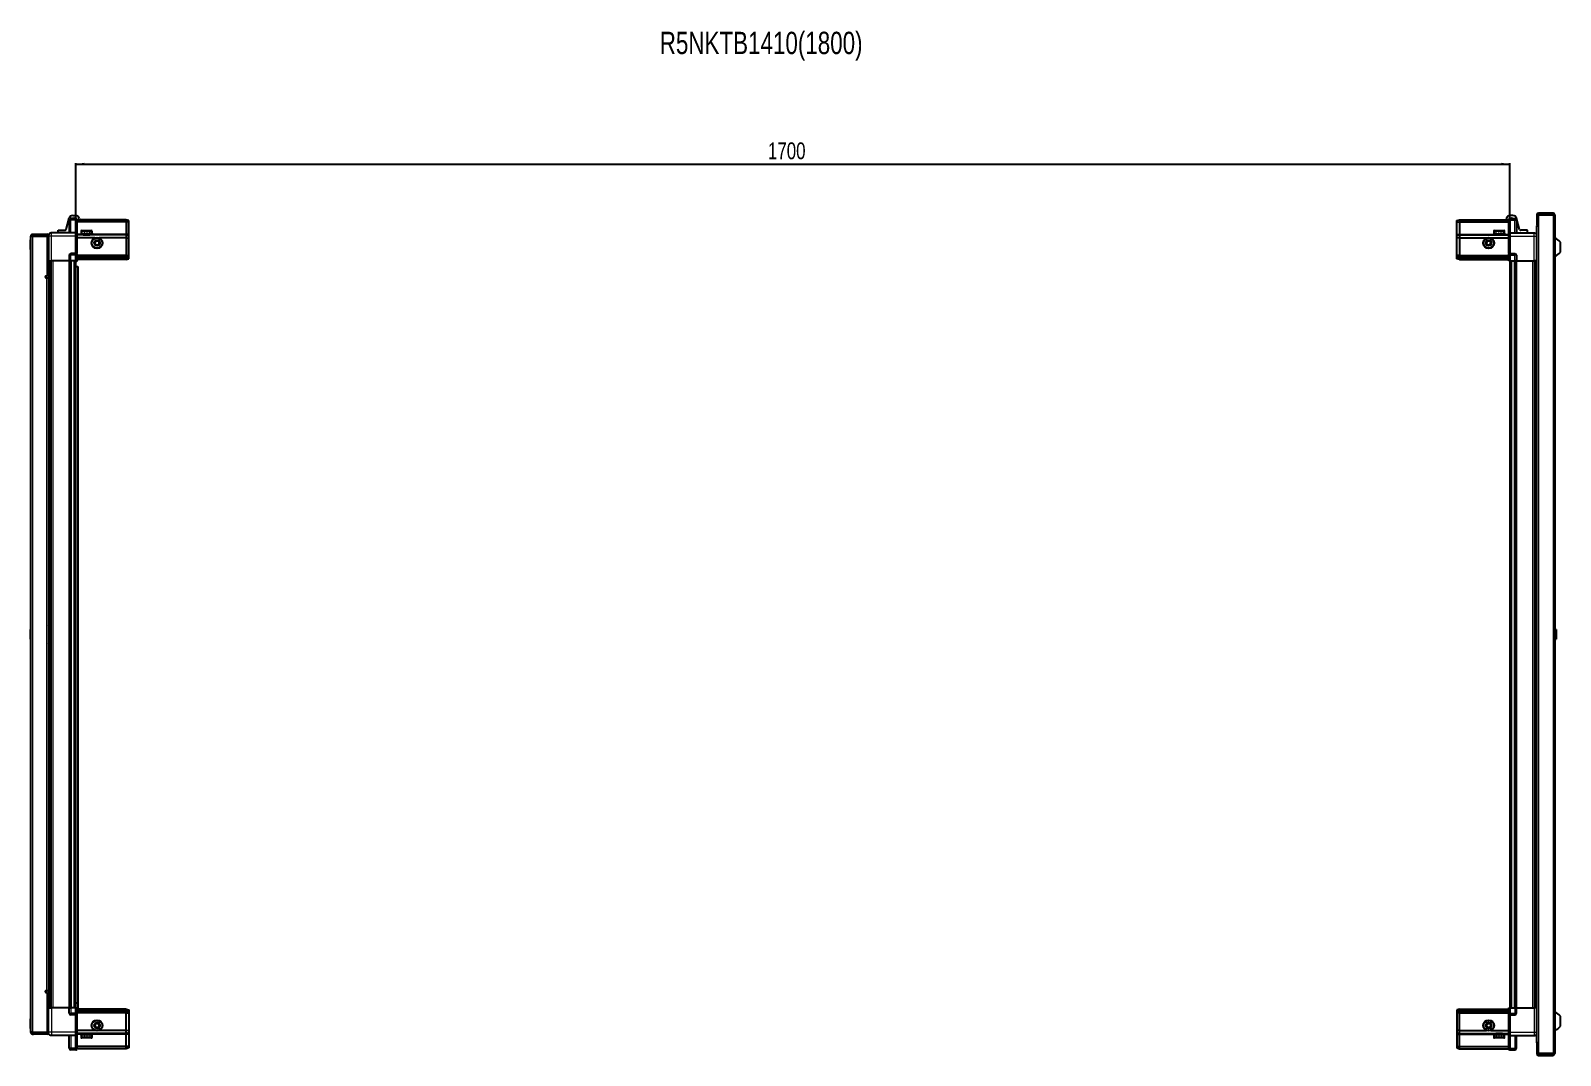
# Model space of a CAD drawing. Header units: millimetres. Extents: x 1219 to 6432, y -1444 to 1892.
# Drawn here: x 3003 to 4816, y 677 to 1892 of the extents above; entities that cross this region are included whole.
import ezdxf

# ---------------------------------------------------------------- set-up
doc = ezdxf.new("R2010")
doc.units = ezdxf.units.MM
doc.layers.add('FORMAT', color=7, linetype='Continuous')
doc.styles.add('SLDTEXTSTYLE0', font='TXT', dxfattribs={"width": 0.75})
doc.dimstyles.new('SLDDIMSTYLE0', dxfattribs={"dimtxt": 20, "dimasz": 10, "dimexe": 0, "dimexo": 0.0625, "dimgap": 5, "dimtad": 2, "dimdec": 1, "dimrnd": 1e-09, "dimzin": 12, "dimdsep": 46, "dimtxsty": 'SLDTEXTSTYLE0', "dimsah": 1, "dimcen": 0.09, "dimadec": 0, "dimazin": 3, "dimtfac": 1, "dimtofl": 0, "dimtmove": 0, "dimatfit": 3, "dimfxl": 0, "dimfrac": 2, "dimtolj": 1, "dimtzin": 12, "dimarcsym": 0})

# ---------------------------------------------------------------- blocks, each defined once
blk = doc.blocks.new('_D_6')
at = {"layer": 'FORMAT'}
for p, q in [((3056.5, 1619.3), (3056.5, 1734.8)), ((3056.5, 1733.8), (4756.5, 1733.8)), ((4756.5, 1619.3), (4756.5, 1734.8))]:
    blk.add_line(p, q, dxfattribs=at)
for points in [[(3056.5, 1733.8), (3066.5, 1732.3), (3066.5, 1735.4)], [(4756.5, 1733.8), (4746.5, 1735.4), (4746.5, 1732.3)]]:
    blk.add_solid(points, dxfattribs=at)
at = {"layer": 'FORMAT', "insert": (3876.9, 1759.6), "char_height": 20, "attachment_point": 1, "style": 'SLDTEXTSTYLE0'}
blk.add_mtext('1700', dxfattribs=at)

msp = doc.modelspace()

# ---------------------------------------------------------------- linework, layer by layer
at = {"color": 7, "linetype": 'Continuous', "lineweight": 25}
for p, q in [((3044.83, 1656.41), (3048.6, 1669.56)), ((3056.61, 1669.32), (3050.61, 1669.32)), ((3052.93, 1672.82), (3056.15, 1672.82)), ((3056.61, 1669.32), (3056.95, 1669.32)), ((3056.61, 1669.32), (3056.61, 1667.32)), ((3057.81, 1668.82), (3056.95, 1669.32)), ((3057.81, 1667.32), (3057.81, 1668.82)), ((3060.48, 1669.56), (3060.98, 1667.82)), ((4752.44, 1669.56), (4751.95, 1667.82)), ((4755.98, 1669.32), (4755.11, 1668.82)), ((4755.11, 1668.82), (4755.11, 1667.32)), ((4756.31, 1669.32), (4755.98, 1669.32)), ((4756.31, 1667.32), (4756.31, 1669.32)), ((4756.31, 1669.32), (4762.31, 1669.32)), ((4760, 1672.82), (4756.77, 1672.82)), ((4768.09, 1656.41), (4764.32, 1669.56)), ((4788.31, 1673.72), (4788.31, 1661.32)), ((4789.81, 1673.72), (4789.81, 1661.32)), ((4790.31, 1660.82), (4790.31, 1673.72)), ((4790.31, 1673.72), (4807.71, 1673.72)), ((4807.71, 1675.82), (4790.41, 1675.82)), ((4807.71, 1674.32), (4790.41, 1674.32)), ((4807.71, 1674.32), (4807.71, 1675.82)), ((4807.71, 1673.72), (4809.81, 1673.72)), ((4809.81, 1673.72), (4809.81, 678.92)), ((3005.21, 1649.07), (3005.21, 1650.57)), ((3005.21, 1650.57), (3006.11, 1650.57)), ((3006.11, 1649.07), (3006.11, 1650.57)), ((3006.11, 1650.57), (3022.61, 1650.57)), ((3022.61, 1649.07), (3022.61, 1650.57)), ((3056.61, 1652.32), (3027.61, 1652.32)), ((3035.66, 1652.32), (3035.66, 1655.32)), ((3035.66, 1655.32), (3043.39, 1655.32)), ((3048.61, 1667.32), (3048.61, 1652.32)), ((3056.61, 1652.52), (3056.61, 1667.32)), ((3056.61, 1652.52), (3056.61, 1667.32)), ((3056.61, 1652.32), (3056.61, 1652.52)), ((3056.61, 1652.32), (3057.81, 1652.32)), ((3056.61, 1648.32), (3056.61, 1652.32)), ((3116.11, 1667.82), (3057.81, 1667.82)), ((3057.81, 1667.32), (3057.81, 1652.52)), ((3116.11, 1665.32), (3057.81, 1665.32)), ((3057.81, 1652.52), (3057.81, 1652.32)), ((3057.81, 1652.32), (3057.81, 1648.32)), ((3062.61, 1654.22), (3062.61, 1651.82)), ((3062.61, 1651.82), (3062.61, 1651.32)), ((3062.61, 1651.32), (3062.75, 1651.32)), ((3062.94, 1651.82), (3062.75, 1651.82)), ((3062.75, 1651.82), (3062.75, 1651.32)), ((3062.75, 1651.32), (3062.94, 1651.32)), ((3062.94, 1651.82), (3062.94, 1651.32)), ((3062.94, 1651.32), (3063.46, 1651.32)), ((3063.41, 1655.02), (3070.58, 1655.02)), ((3063.86, 1651.82), (3063.46, 1651.82)), ((3063.46, 1651.82), (3063.46, 1651.32)), ((3063.46, 1651.32), (3063.86, 1651.32)), ((3063.86, 1651.82), (3063.86, 1651.32)), ((3063.86, 1651.32), (3064.73, 1651.32)), ((3064.71, 1651.32), (3064.71, 1651.22)), ((3064.71, 1651.22), (3073.51, 1651.22)), ((3065.31, 1651.82), (3064.73, 1651.82)), ((3064.73, 1651.82), (3064.73, 1651.32)), ((3064.73, 1651.32), (3065.31, 1651.32)), ((3065.11, 1650.82), (3065.8, 1650.34)), ((3065.11, 1650.82), (3070.14, 1650.82)), ((3065.31, 1651.82), (3065.31, 1651.32)), ((3065.31, 1651.32), (3066.43, 1651.32)), ((3067.12, 1651.82), (3066.43, 1651.82)), ((3066.43, 1651.82), (3066.43, 1651.32)), ((3066.43, 1651.32), (3067.12, 1651.32)), ((3067.12, 1651.82), (3067.12, 1651.32)), ((3067.12, 1651.32), (3068.39, 1651.32)), ((3069.13, 1651.82), (3068.39, 1651.82)), ((3068.39, 1651.82), (3068.39, 1651.32)), ((3068.39, 1651.32), (3068.63, 1651.32)), ((3068.63, 1651.82), (3068.63, 1651.32)), ((3069.12, 1651.82), (3069.12, 1651.32)), ((3069.12, 1651.32), (3069.13, 1651.32)), ((3069.13, 1651.82), (3069.13, 1651.32)), ((3069.13, 1651.32), (3070.43, 1651.32)), ((3070.14, 1650.82), (3073.11, 1650.82)), ((3071.14, 1651.82), (3070.43, 1651.82)), ((3070.43, 1651.82), (3070.43, 1651.32)), ((3070.48, 1651.82), (3070.48, 1651.32)), ((3070.48, 1651.32), (3071.14, 1651.32)), ((3070.58, 1655.02), (3074.81, 1655.02)), ((3071.14, 1651.82), (3071.14, 1651.32)), ((3071.14, 1651.32), (3072.33, 1651.32)), ((3072.95, 1651.82), (3072.33, 1651.82)), ((3072.33, 1651.82), (3072.33, 1651.32)), ((3072.33, 1651.32), (3072.95, 1651.32)), ((3072.42, 1650.34), (3073.11, 1650.82)), ((3072.95, 1651.82), (3072.95, 1651.32)), ((3072.95, 1651.32), (3073.92, 1651.32)), ((3073.51, 1651.22), (3073.51, 1651.32)), ((3074.38, 1651.82), (3073.92, 1651.82)), ((3073.92, 1651.82), (3073.92, 1651.32)), ((3073.92, 1651.32), (3074.38, 1651.32)), ((3074.38, 1651.82), (3074.38, 1651.32)), ((3074.38, 1651.32), (3075.03, 1651.32)), ((3075.3, 1651.82), (3075.03, 1651.82)), ((3075.03, 1651.82), (3075.03, 1651.32)), ((3075.03, 1651.32), (3075.3, 1651.32)), ((3075.3, 1651.82), (3075.3, 1651.32)), ((3075.3, 1651.32), (3075.57, 1651.32)), ((3075.61, 1651.82), (3075.57, 1651.82)), ((3075.57, 1651.82), (3075.57, 1651.32)), ((3075.57, 1651.32), (3075.61, 1651.32)), ((3075.61, 1651.82), (3075.61, 1654.22)), ((3075.61, 1651.82), (3075.61, 1651.32)), ((3116.11, 1667.82), (3116.11, 1665.32)), ((3119.11, 1667.02), (3116.11, 1667.82)), ((3116.11, 1665.32), (3116.11, 1650.82)), ((3119.11, 1665.17), (3116.11, 1665.32)), ((3116.11, 1650.82), (3116.11, 1649.82)), ((3119.11, 1665.17), (3119.11, 1667.02)), ((3119.11, 1650.82), (3119.11, 1665.17)), ((3119.11, 1649.02), (3119.11, 1650.82)), ((4693.81, 1667.02), (4696.81, 1667.82)), ((4693.81, 1665.17), (4693.81, 1667.02)), ((4693.81, 1665.17), (4696.81, 1665.32)), ((4693.81, 1650.82), (4693.81, 1665.17)), ((4693.81, 1649.02), (4693.81, 1650.82)), ((4696.81, 1667.82), (4696.81, 1665.32)), ((4696.81, 1667.82), (4755.11, 1667.82)), ((4696.81, 1665.32), (4696.81, 1650.82)), ((4696.81, 1665.32), (4755.11, 1665.32)), ((4696.81, 1650.82), (4696.81, 1649.82)), ((4737.31, 1654.22), (4737.31, 1651.32)), ((4737.31, 1651.32), (4737.35, 1651.32)), ((4737.47, 1651.82), (4737.35, 1651.82)), ((4737.35, 1651.82), (4737.35, 1651.32)), ((4737.35, 1651.32), (4737.47, 1651.32)), ((4737.47, 1651.82), (4737.47, 1651.32)), ((4737.47, 1651.32), (4737.88, 1651.32)), ((4738.22, 1651.82), (4737.88, 1651.82)), ((4737.88, 1651.82), (4737.88, 1651.32)), ((4737.88, 1651.32), (4738.22, 1651.32)), ((4738.11, 1655.02), (4749.51, 1655.02)), ((4738.22, 1651.82), (4738.22, 1651.32)), ((4738.22, 1651.32), (4738.99, 1651.32)), ((4739.52, 1651.82), (4738.99, 1651.82)), ((4738.99, 1651.82), (4738.99, 1651.32)), ((4738.99, 1651.32), (4739.52, 1651.32)), ((4739.41, 1651.32), (4739.41, 1651.22)), ((4739.41, 1651.22), (4748.21, 1651.22)), ((4739.52, 1651.82), (4739.52, 1651.32)), ((4739.52, 1651.32), (4740.57, 1651.32)), ((4739.81, 1650.82), (4740.5, 1650.34)), ((4739.81, 1650.82), (4747.81, 1650.82)), ((4741.23, 1651.82), (4740.57, 1651.82)), ((4740.57, 1651.82), (4740.57, 1651.32)), ((4740.57, 1651.32), (4741.23, 1651.32)), ((4741.23, 1651.82), (4741.23, 1651.32)), ((4741.23, 1651.32), (4742.47, 1651.32)), ((4743.2, 1651.82), (4742.47, 1651.82)), ((4742.47, 1651.82), (4742.47, 1651.32)), ((4742.47, 1651.32), (4742.91, 1651.32)), ((4742.91, 1651.82), (4742.91, 1651.32)), ((4743.2, 1651.82), (4743.2, 1651.32)), ((4743.2, 1651.32), (4744.5, 1651.32)), ((4745.23, 1651.82), (4744.5, 1651.82)), ((4744.5, 1651.82), (4744.5, 1651.32)), ((4744.77, 1651.82), (4744.77, 1651.32)), ((4744.77, 1651.32), (4745.23, 1651.32)), ((4745.23, 1651.82), (4745.23, 1651.32)), ((4745.23, 1651.32), (4746.47, 1651.32)), ((4747.12, 1651.82), (4746.47, 1651.82)), ((4746.47, 1651.82), (4746.47, 1651.32)), ((4746.47, 1651.32), (4747.12, 1651.32)), ((4747.12, 1651.82), (4747.12, 1651.32)), ((4747.12, 1651.32), (4748.17, 1651.32)), ((4747.12, 1650.34), (4747.81, 1650.82)), ((4748.69, 1651.82), (4748.17, 1651.82)), ((4748.17, 1651.82), (4748.17, 1651.32)), ((4748.17, 1651.32), (4748.69, 1651.32)), ((4748.21, 1651.22), (4748.21, 1651.32)), ((4748.69, 1651.82), (4748.69, 1651.32)), ((4748.69, 1651.32), (4749.45, 1651.32)), ((4749.78, 1651.82), (4749.45, 1651.82)), ((4749.45, 1651.82), (4749.45, 1651.32)), ((4749.45, 1651.32), (4749.78, 1651.32)), ((4749.78, 1651.82), (4749.78, 1651.32)), ((4749.78, 1651.32), (4750.17, 1651.32)), ((4750.28, 1651.82), (4750.17, 1651.82)), ((4750.17, 1651.82), (4750.17, 1651.32)), ((4750.17, 1651.32), (4750.28, 1651.32)), ((4750.28, 1651.82), (4750.28, 1651.32)), ((4750.28, 1651.32), (4750.31, 1651.32)), ((4750.31, 1651.32), (4750.31, 1654.22)), ((4755.11, 1652.52), (4755.11, 1667.32)), ((4755.11, 1652.32), (4755.11, 1652.52)), ((4756.31, 1652.32), (4755.11, 1652.32)), ((4755.11, 1648.32), (4755.11, 1652.32)), ((4756.31, 1667.32), (4756.31, 1652.52)), ((4756.31, 1652.52), (4756.31, 1652.32)), ((4756.31, 1652.32), (4756.31, 1648.32)), ((4756.31, 1652.32), (4785.31, 1652.32)), ((4764.31, 1667.32), (4764.31, 1652.32)), ((4777.26, 1655.32), (4769.53, 1655.32)), ((4777.26, 1652.32), (4777.26, 1655.32)), ((4788.21, 1660.82), (4788.21, 691.82)), ((4788.21, 1660.82), (4790.31, 1660.82)), ((4788.31, 1661.32), (4789.81, 1661.32)), ((3003.11, 1643.96), (3002.81, 1643.96)), ((3002.81, 1632.39), (3002.81, 1643.96)), ((3002.81, 1632.39), (3003.11, 1632.39)), ((3004.61, 1648.47), (3003.11, 1648.47)), ((3003.11, 1647.97), (3003.11, 1648.47)), ((3003.11, 704.67), (3003.11, 1647.97)), ((3005.21, 1649.07), (3006.11, 1649.07)), ((3005.21, 1648.57), (3022.61, 1648.57)), ((3006.11, 1649.07), (3022.61, 1649.07)), ((3024.11, 1648.57), (3022.61, 1648.57)), ((3022.61, 1648.57), (3022.61, 1601.07)), ((3024.11, 1648.32), (3024.11, 1619.32)), ((3056.61, 1628.02), (3056.61, 1648.32)), ((3116.11, 1649.82), (3057.81, 1649.82)), ((3057.81, 1648.32), (3057.81, 1628.02)), ((3079.11, 1646.32), (3057.81, 1646.32)), ((3065.8, 1650.34), (3065.11, 1649.86)), ((3065.11, 1649.86), (3065.11, 1649.82)), ((3065.11, 1649.86), (3070.14, 1649.86)), ((3065.8, 1650.34), (3069.96, 1650.34)), ((3069.96, 1650.34), (3072.42, 1650.34)), ((3070.14, 1649.86), (3073.11, 1649.86)), ((3073.11, 1649.86), (3072.42, 1650.34)), ((3073.11, 1649.82), (3073.11, 1649.86)), ((3116.11, 1646.32), (3084.11, 1646.32)), ((3116.11, 1649.82), (3116.11, 1646.32)), ((3119.11, 1649.02), (3116.11, 1649.82)), ((3116.11, 1646.32), (3116.11, 1625.82)), ((3116.11, 1646.32), (3119.11, 1645.99)), ((3119.11, 1645.99), (3119.11, 1649.02)), ((3119.11, 1625.82), (3119.11, 1645.99)), ((4693.81, 1649.02), (4696.81, 1649.82)), ((4693.81, 1645.99), (4693.81, 1649.02)), ((4696.81, 1646.32), (4693.81, 1645.99)), ((4693.81, 1625.82), (4693.81, 1645.99)), ((4696.81, 1649.82), (4696.81, 1646.32)), ((4696.81, 1649.82), (4755.11, 1649.82)), ((4696.81, 1646.32), (4696.81, 1625.82)), ((4696.81, 1646.32), (4728.81, 1646.32)), ((4733.81, 1646.32), (4755.11, 1646.32)), ((4740.5, 1650.34), (4739.81, 1649.86)), ((4739.81, 1649.86), (4739.81, 1649.82)), ((4739.81, 1649.86), (4747.81, 1649.86)), ((4740.5, 1650.34), (4747.12, 1650.34)), ((4747.81, 1649.86), (4747.12, 1650.34)), ((4747.81, 1649.82), (4747.81, 1649.86)), ((4755.11, 1628.02), (4755.11, 1648.32)), ((4756.31, 1648.32), (4756.31, 1628.02)), ((4816.41, 1629.32), (4816.41, 1641.32)), ((3022.61, 1622.07), (3024.11, 1622.07)), ((3024.11, 1619.32), (3022.61, 1619.32)), ((3024.76, 733.32), (3024.76, 1619.32)), ((3026.55, 1619.32), (3026.55, 733.32)), ((3026.59, 1619.32), (3026.59, 733.32)), ((3048.61, 1619.32), (3027.61, 1619.32)), ((3048.61, 1625.82), (3048.61, 1619.32)), ((3048.61, 1619.32), (3050.61, 1619.32)), ((3049.26, 733.32), (3049.26, 1619.32)), ((3056.61, 1627.82), (3050.61, 1627.82)), ((3056.61, 1619.32), (3050.61, 1619.32)), ((3056.46, 733.32), (3056.46, 1619.32)), ((3056.61, 1627.82), (3056.61, 1628.02)), ((3056.61, 1627.82), (3056.61, 1625.82)), ((3056.61, 1627.82), (3057.81, 1627.82)), ((3056.61, 1619.32), (3056.61, 1625.82)), ((3056.61, 1619.32), (3056.61, 1625.82)), ((3056.61, 1619.32), (3056.95, 1619.32)), ((3056.61, 1619.32), (3056.61, 1619.32)), ((3056.95, 1619.32), (3056.95, 1625.82)), ((3057.81, 1619.32), (3056.95, 1619.32)), ((3056.95, 1619.32), (3056.95, 1619.32)), ((3057.81, 1628.02), (3057.81, 1627.82)), ((3057.81, 1627.15), (3057.81, 1627.82)), ((3057.81, 1627.15), (3057.81, 1619.32)), ((3116.11, 1624.82), (3057.81, 1624.82)), ((3116.11, 1623.82), (3057.81, 1623.82)), ((3116.11, 1622.32), (3057.81, 1622.32)), ((3116.11, 1620.82), (3057.81, 1620.82)), ((3116.11, 1625.82), (3116.11, 1624.82)), ((3116.11, 1624.82), (3116.11, 1623.82)), ((3116.11, 1624.82), (3119.11, 1624.02)), ((3116.11, 1623.82), (3116.11, 1622.32)), ((3116.11, 1623.82), (3119.11, 1623.28)), ((3116.11, 1622.32), (3119.11, 1622.78)), ((3116.11, 1622.32), (3116.11, 1620.82)), ((3116.11, 1620.82), (3119.11, 1621.63)), ((3119.11, 1624.02), (3119.11, 1625.82)), ((3119.11, 1623.28), (3119.11, 1624.02)), ((3119.11, 1622.78), (3119.11, 1623.28)), ((3119.11, 1621.63), (3119.11, 1622.78)), ((4693.81, 1624.02), (4693.81, 1625.82)), ((4696.81, 1624.82), (4693.81, 1624.02)), ((4693.81, 1623.28), (4693.81, 1624.02)), ((4696.81, 1623.82), (4693.81, 1623.28)), ((4693.81, 1622.78), (4693.81, 1623.28)), ((4693.81, 1621.63), (4693.81, 1622.78)), ((4696.81, 1622.32), (4693.81, 1622.78)), ((4696.81, 1620.82), (4693.81, 1621.63)), ((4696.81, 1625.82), (4696.81, 1624.82)), ((4696.81, 1624.82), (4696.81, 1623.82)), ((4696.81, 1624.82), (4755.11, 1624.82)), ((4696.81, 1623.82), (4755.11, 1623.82)), ((4696.81, 1623.82), (4696.81, 1622.32)), ((4696.81, 1622.32), (4755.11, 1622.32)), ((4696.81, 1622.32), (4696.81, 1620.82)), ((4696.81, 1620.82), (4755.11, 1620.82)), ((4755.11, 1627.82), (4755.11, 1628.02)), ((4756.31, 1627.82), (4755.11, 1627.82)), ((4755.11, 1627.82), (4755.11, 1627.15)), ((4755.11, 1619.32), (4755.11, 1627.15)), ((4755.98, 1619.32), (4755.11, 1619.32)), ((4755.98, 1625.82), (4755.98, 1619.32)), ((4756.31, 1619.32), (4755.98, 1619.32)), ((4756.31, 1628.02), (4756.31, 1627.82)), ((4756.31, 1625.82), (4756.31, 1627.82)), ((4756.31, 1625.82), (4756.31, 1627.82)), ((4756.31, 1627.82), (4762.31, 1627.82)), ((4756.31, 1625.82), (4756.31, 1619.32)), ((4756.31, 1619.32), (4762.31, 1619.32)), ((4756.46, 1619.32), (4756.46, 733.32)), ((4764.31, 1619.32), (4762.31, 1619.32)), ((4763.66, 1619.32), (4763.66, 733.32)), ((4764.31, 1625.82), (4764.31, 1619.32)), ((4764.31, 1619.32), (4785.31, 1619.32)), ((4786.33, 733.32), (4786.33, 1619.32)), ((4786.37, 733.32), (4786.37, 1619.32)), ((4788.16, 1619.32), (4788.16, 733.32)), ((3022.61, 1601.07), (3021.26, 1601.07)), ((3021.26, 1599.07), (3022.01, 1599.07)), ((3022.01, 1599.07), (3024.11, 1599.07)), ((3024.11, 1599.07), (3024.11, 753.57)), ((3056.46, 1612.32), (3058.96, 1612.32)), ((3058.96, 1612.32), (3058.96, 738.82)), ((3003.11, 1182.11), (3002.81, 1182.11)), ((3002.81, 1170.54), (3002.81, 1182.11)), ((3024.61, 1185.82), (3024.61, 1166.82)), ((4810.8, 1182.11), (4809.81, 1181.12)), ((4811.31, 1182.11), (4810.8, 1182.11)), ((4810.8, 1182.11), (4810.8, 1170.54)), ((4811.31, 1182.11), (4811.31, 1170.54)), ((3002.81, 1170.54), (3003.11, 1170.54)), ((4809.81, 1171.52), (4810.8, 1170.54)), ((4810.8, 1170.54), (4811.31, 1170.54)), ((3022.01, 753.57), (3021.26, 753.57)), ((3021.26, 751.57), (3022.61, 751.57)), ((3024.11, 753.57), (3022.01, 753.57)), ((3022.61, 751.57), (3022.61, 704.07)), ((3024.11, 733.32), (3022.61, 733.32)), ((3024.11, 730.57), (3022.61, 730.57)), ((3024.11, 704.32), (3024.11, 733.32)), ((3048.61, 733.32), (3027.61, 733.32)), ((3048.61, 726.82), (3048.61, 733.32)), ((3048.61, 733.32), (3050.61, 733.32)), ((3056.61, 733.32), (3050.61, 733.32)), ((3058.96, 738.82), (3056.46, 738.82)), ((3056.61, 726.82), (3056.61, 733.32)), ((3056.61, 733.32), (3056.95, 733.32)), ((3056.61, 726.82), (3056.61, 724.82)), ((3056.61, 726.82), (3056.61, 724.82)), ((3056.95, 726.82), (3056.95, 733.32)), ((3056.95, 733.32), (3057.81, 733.32)), ((3057.81, 733.32), (3057.81, 725.5)), ((3116.11, 731.82), (3057.81, 731.82)), ((3116.11, 730.32), (3057.81, 730.32)), ((3116.11, 728.82), (3057.81, 728.82)), ((3116.11, 727.82), (3057.81, 727.82)), ((3057.81, 724.82), (3057.81, 725.5)), ((3058.96, 738.82), (3058.96, 731.82)), ((3116.11, 730.32), (3116.11, 731.82)), ((3116.11, 731.82), (3119.11, 731.02)), ((3116.11, 728.82), (3116.11, 730.32)), ((3116.11, 730.32), (3119.11, 729.87)), ((3116.11, 728.82), (3119.11, 729.37)), ((3116.11, 727.82), (3116.11, 728.82)), ((3116.11, 727.82), (3119.11, 728.63)), ((3116.11, 726.82), (3116.11, 727.82)), ((3116.11, 706.32), (3116.11, 726.82)), ((3119.11, 731.02), (3119.11, 729.87)), ((3119.11, 729.87), (3119.11, 729.37)), ((3119.11, 729.37), (3119.11, 728.63)), ((3119.11, 728.63), (3119.11, 726.82)), ((3119.11, 726.82), (3119.11, 706.66)), ((4696.81, 731.82), (4693.81, 731.02)), ((4693.81, 731.02), (4693.81, 729.87)), ((4696.81, 730.32), (4693.81, 729.87)), ((4693.81, 729.87), (4693.81, 729.37)), ((4696.81, 728.82), (4693.81, 729.37)), ((4693.81, 729.37), (4693.81, 728.63)), ((4696.81, 727.82), (4693.81, 728.63)), ((4693.81, 728.63), (4693.81, 726.82)), ((4693.81, 726.82), (4693.81, 706.66)), ((4696.81, 730.32), (4696.81, 731.82)), ((4696.81, 731.82), (4755.11, 731.82)), ((4696.81, 728.82), (4696.81, 730.32)), ((4696.81, 730.32), (4755.11, 730.32)), ((4696.81, 728.82), (4755.11, 728.82)), ((4696.81, 727.82), (4696.81, 728.82)), ((4696.81, 727.82), (4755.11, 727.82)), ((4696.81, 726.82), (4696.81, 727.82)), ((4696.81, 706.32), (4696.81, 726.82)), ((4755.11, 725.5), (4755.11, 733.32)), ((4755.11, 733.32), (4755.98, 733.32)), ((4755.11, 725.5), (4755.11, 724.82)), ((4755.98, 733.32), (4755.98, 733.32)), ((4755.98, 733.32), (4755.98, 726.82)), ((4756.31, 733.32), (4755.98, 733.32)), ((4756.31, 733.32), (4756.31, 726.82)), ((4756.31, 733.32), (4756.31, 733.32)), ((4756.31, 733.32), (4756.31, 726.82)), ((4756.31, 733.32), (4762.31, 733.32)), ((4756.31, 724.82), (4756.31, 726.82)), ((4764.31, 733.32), (4762.31, 733.32)), ((4764.31, 726.82), (4764.31, 733.32)), ((4764.31, 733.32), (4785.31, 733.32)), ((3003.11, 720.26), (3002.81, 720.26)), ((3002.81, 710.58), (3002.81, 720.26)), ((3002.81, 708.69), (3002.81, 710.58)), ((3002.81, 708.69), (3003.11, 708.69)), ((3056.61, 724.82), (3050.61, 724.82)), ((3056.61, 724.82), (3057.81, 724.82)), ((3056.61, 724.62), (3056.61, 724.82)), ((3056.61, 704.32), (3056.61, 724.62)), ((3057.81, 724.82), (3057.81, 724.62)), ((3057.81, 724.62), (3057.81, 704.32)), ((4756.31, 724.82), (4755.11, 724.82)), ((4755.11, 724.62), (4755.11, 724.82)), ((4755.11, 704.32), (4755.11, 724.62)), ((4756.31, 724.82), (4756.31, 724.62)), ((4756.31, 724.82), (4762.31, 724.82)), ((4756.31, 724.62), (4756.31, 704.32)), ((4816.41, 711.32), (4816.41, 723.32)), ((3003.11, 704.17), (3003.11, 704.67)), ((3004.61, 704.17), (3003.11, 704.17)), ((3022.61, 704.07), (3005.21, 704.07)), ((3005.21, 703.57), (3005.21, 702.07)), ((3005.21, 703.57), (3006.11, 703.57)), ((3005.21, 702.07), (3006.11, 702.07)), ((3006.11, 703.57), (3006.11, 702.07)), ((3022.61, 703.57), (3006.11, 703.57)), ((3022.61, 702.07), (3006.11, 702.07)), ((3022.61, 704.07), (3024.11, 704.07)), ((3022.61, 703.57), (3022.61, 702.07)), ((3056.61, 700.32), (3027.61, 700.32)), ((3048.61, 685.32), (3048.61, 700.32)), ((3056.61, 700.32), (3056.61, 704.32)), ((3056.61, 700.32), (3057.81, 700.32)), ((3056.61, 700.12), (3056.61, 700.32)), ((3056.61, 685.32), (3056.61, 700.12)), ((3079.11, 706.32), (3057.81, 706.32)), ((3057.81, 704.32), (3057.81, 700.32)), ((3116.11, 702.82), (3057.81, 702.82)), ((3057.81, 700.32), (3057.81, 700.12)), ((3057.81, 700.12), (3057.81, 685.32)), ((3062.61, 701.32), (3062.61, 698.42)), ((3062.71, 701.32), (3062.61, 701.32)), ((3062.71, 700.82), (3062.71, 701.32)), ((3062.87, 701.32), (3062.71, 701.32)), ((3062.71, 700.82), (3062.87, 700.82)), ((3062.87, 700.82), (3062.87, 701.32)), ((3063.36, 701.32), (3062.87, 701.32)), ((3063.36, 700.82), (3063.36, 701.32)), ((3063.75, 701.32), (3063.36, 701.32)), ((3063.36, 700.82), (3063.75, 700.82)), ((3063.56, 697.62), (3063.41, 697.62)), ((3074.81, 697.62), (3063.56, 697.62)), ((3063.75, 700.82), (3063.75, 701.32)), ((3064.58, 701.32), (3063.75, 701.32)), ((3064.58, 700.82), (3064.58, 701.32)), ((3065.14, 701.32), (3064.58, 701.32)), ((3064.58, 700.82), (3065.14, 700.82)), ((3064.71, 701.42), (3064.71, 701.32)), ((3070.11, 701.42), (3064.71, 701.42)), ((3065.11, 702.82), (3065.11, 702.79)), ((3065.11, 702.79), (3065.8, 702.31)), ((3065.22, 702.79), (3065.11, 702.79)), ((3065.8, 702.31), (3065.11, 701.82)), ((3065.22, 701.82), (3065.11, 701.82)), ((3065.14, 700.82), (3065.14, 701.32)), ((3066.25, 701.32), (3065.14, 701.32)), ((3073.11, 702.79), (3065.22, 702.79)), ((3073.11, 701.82), (3065.22, 701.82)), ((3065.89, 702.31), (3065.8, 702.31)), ((3072.42, 702.31), (3065.89, 702.31)), ((3066.25, 700.82), (3066.25, 701.32)), ((3066.93, 701.32), (3066.25, 701.32)), ((3066.25, 700.82), (3066.93, 700.82)), ((3066.93, 700.82), (3066.93, 701.32)), ((3068.19, 701.32), (3066.93, 701.32)), ((3068.19, 700.82), (3068.19, 701.32)), ((3068.49, 701.32), (3068.19, 701.32)), ((3068.19, 700.82), (3068.93, 700.82)), ((3068.49, 700.82), (3068.49, 701.32)), ((3068.93, 700.82), (3068.93, 701.32)), ((3070.22, 701.32), (3068.93, 701.32)), ((3073.51, 701.42), (3070.11, 701.42)), ((3070.22, 700.82), (3070.22, 701.32)), ((3070.22, 700.82), (3070.94, 700.82)), ((3070.35, 700.82), (3070.35, 701.32)), ((3070.94, 701.32), (3070.35, 701.32)), ((3070.94, 700.82), (3070.94, 701.32)), ((3072.15, 701.32), (3070.94, 701.32)), ((3072.15, 700.82), (3072.15, 701.32)), ((3072.78, 701.32), (3072.15, 701.32)), ((3072.15, 700.82), (3072.78, 700.82)), ((3072.42, 702.31), (3073.11, 702.79)), ((3073.11, 701.82), (3072.42, 702.31)), ((3072.78, 700.82), (3072.78, 701.32)), ((3073.78, 701.32), (3072.78, 701.32)), ((3073.11, 702.79), (3073.11, 702.82)), ((3073.51, 701.32), (3073.51, 701.42)), ((3073.78, 700.82), (3073.78, 701.32)), ((3074.26, 701.32), (3073.78, 701.32)), ((3073.78, 700.82), (3074.26, 700.82)), ((3074.26, 700.82), (3074.26, 701.32)), ((3074.95, 701.32), (3074.26, 701.32)), ((3074.95, 700.82), (3074.95, 701.32)), ((3075.23, 701.32), (3074.95, 701.32)), ((3074.95, 700.82), (3075.23, 700.82)), ((3075.23, 700.82), (3075.23, 701.32)), ((3075.55, 701.32), (3075.23, 701.32)), ((3075.55, 700.82), (3075.55, 701.32)), ((3075.61, 701.32), (3075.55, 701.32)), ((3075.55, 700.82), (3075.61, 700.82)), ((3075.61, 698.42), (3075.61, 701.32)), ((3075.61, 700.82), (3075.61, 701.32)), ((3075.61, 701.32), (3075.61, 701.32)), ((3116.11, 706.32), (3084.11, 706.32)), ((3116.11, 706.32), (3119.11, 706.66)), ((3116.11, 702.82), (3116.11, 706.32)), ((3119.11, 703.63), (3116.11, 702.82)), ((3116.11, 701.82), (3116.11, 702.82)), ((3116.11, 687.32), (3116.11, 701.82)), ((3119.11, 706.66), (3119.11, 703.63)), ((3119.11, 703.63), (3119.11, 701.82)), ((3119.11, 701.82), (3119.11, 687.48)), ((4696.81, 706.32), (4693.81, 706.66)), ((4693.81, 706.66), (4693.81, 703.63)), ((4693.81, 703.63), (4696.81, 702.82)), ((4693.81, 703.63), (4693.81, 701.82)), ((4693.81, 701.82), (4693.81, 687.48)), ((4696.81, 706.32), (4728.81, 706.32)), ((4696.81, 702.82), (4696.81, 706.32)), ((4696.81, 702.82), (4755.11, 702.82)), ((4696.81, 701.82), (4696.81, 702.82)), ((4696.81, 687.32), (4696.81, 701.82)), ((4733.81, 706.32), (4755.11, 706.32)), ((4737.31, 701.32), (4737.31, 698.42)), ((4737.33, 701.32), (4737.31, 701.32)), ((4737.33, 700.82), (4737.33, 701.32)), ((4737.43, 701.32), (4737.33, 701.32)), ((4737.33, 700.82), (4737.43, 700.82)), ((4737.43, 700.82), (4737.43, 701.32)), ((4737.8, 701.32), (4737.43, 701.32)), ((4737.8, 700.82), (4737.8, 701.32)), ((4738.12, 701.32), (4737.8, 701.32)), ((4737.8, 700.82), (4738.12, 700.82)), ((4749.51, 697.62), (4738.11, 697.62)), ((4738.12, 700.82), (4738.12, 701.32)), ((4738.86, 701.32), (4738.12, 701.32)), ((4738.86, 700.82), (4738.86, 701.32)), ((4739.37, 701.32), (4738.86, 701.32)), ((4738.86, 700.82), (4739.37, 700.82)), ((4739.37, 700.82), (4739.37, 701.32)), ((4740.4, 701.32), (4739.37, 701.32)), ((4739.41, 701.42), (4739.41, 701.32)), ((4748.21, 701.42), (4739.41, 701.42)), ((4739.81, 702.82), (4739.81, 702.79)), ((4739.81, 702.79), (4740.5, 702.31)), ((4747.81, 702.79), (4739.81, 702.79)), ((4740.5, 702.31), (4739.81, 701.82)), ((4747.81, 701.82), (4739.81, 701.82)), ((4740.4, 700.82), (4740.4, 701.32)), ((4741.05, 701.32), (4740.4, 701.32)), ((4740.4, 700.82), (4741.05, 700.82)), ((4747.12, 702.31), (4740.5, 702.31)), ((4741.05, 700.82), (4741.05, 701.32)), ((4742.28, 701.32), (4741.05, 701.32)), ((4742.28, 700.82), (4742.28, 701.32)), ((4742.77, 701.32), (4742.28, 701.32)), ((4742.28, 700.82), (4743, 700.82)), ((4742.77, 700.82), (4742.77, 701.32)), ((4743, 700.82), (4743, 701.32)), ((4744.3, 701.32), (4743, 701.32)), ((4744.3, 700.82), (4744.3, 701.32)), ((4744.3, 700.82), (4745.04, 700.82)), ((4744.64, 700.82), (4744.64, 701.32)), ((4745.04, 701.32), (4744.64, 701.32)), ((4745.04, 700.82), (4745.04, 701.32)), ((4746.28, 701.32), (4745.04, 701.32)), ((4746.28, 700.82), (4746.28, 701.32)), ((4746.95, 701.32), (4746.28, 701.32)), ((4746.28, 700.82), (4746.95, 700.82)), ((4746.95, 700.82), (4746.95, 701.32)), ((4748.02, 701.32), (4746.95, 701.32)), ((4747.12, 702.31), (4747.81, 702.79)), ((4747.81, 701.82), (4747.12, 702.31)), ((4747.81, 702.79), (4747.81, 702.82)), ((4748.02, 700.82), (4748.02, 701.32)), ((4748.55, 701.32), (4748.02, 701.32)), ((4748.02, 700.82), (4748.55, 700.82)), ((4748.21, 701.32), (4748.21, 701.42)), ((4748.55, 700.82), (4748.55, 701.32)), ((4749.34, 701.32), (4748.55, 701.32)), ((4749.34, 700.82), (4749.34, 701.32)), ((4749.7, 701.32), (4749.34, 701.32)), ((4749.34, 700.82), (4749.7, 700.82)), ((4749.7, 700.82), (4749.7, 701.32)), ((4750.13, 701.32), (4749.7, 701.32)), ((4750.13, 700.82), (4750.13, 701.32)), ((4750.26, 701.32), (4750.13, 701.32)), ((4750.13, 700.82), (4750.26, 700.82)), ((4750.26, 700.82), (4750.26, 701.32)), ((4750.31, 701.32), (4750.26, 701.32)), ((4750.31, 698.42), (4750.31, 701.32)), ((4755.11, 700.32), (4755.11, 704.32)), ((4756.31, 700.32), (4755.11, 700.32)), ((4755.11, 700.12), (4755.11, 700.32)), ((4755.11, 685.32), (4755.11, 700.12)), ((4756.31, 704.32), (4756.31, 700.32)), ((4756.31, 700.32), (4756.31, 700.12)), ((4756.31, 700.32), (4785.31, 700.32)), ((4756.31, 700.12), (4756.31, 685.32)), ((4756.31, 700.12), (4756.31, 685.32)), ((4764.31, 685.32), (4764.31, 700.32)), ((4790.31, 691.82), (4788.21, 691.82)), ((4788.31, 691.32), (4789.81, 691.32)), ((4788.31, 691.32), (4788.31, 678.92)), ((4789.81, 691.32), (4789.81, 678.92)), ((4790.31, 678.92), (4790.31, 691.82)), ((3056.61, 683.32), (3050.61, 683.32)), ((3056.61, 685.32), (3056.61, 683.32)), ((3056.61, 683.32), (3056.95, 683.32)), ((3056.61, 683.32), (3056.95, 683.32)), ((3056.61, 683.32), (3056.61, 683.32)), ((3056.95, 683.32), (3057.81, 683.82)), ((3056.95, 683.32), (3057.81, 683.82)), ((3116.11, 687.32), (3057.81, 687.32)), ((3057.81, 683.82), (3057.81, 685.32)), ((3116.11, 684.82), (3057.81, 684.82)), ((3119.11, 687.48), (3116.11, 687.32)), ((3116.11, 684.82), (3116.11, 687.32)), ((3119.11, 685.63), (3116.11, 684.82)), ((3119.11, 687.48), (3119.11, 685.63)), ((4693.81, 687.48), (4696.81, 687.32)), ((4693.81, 687.48), (4693.81, 685.63)), ((4693.81, 685.63), (4696.81, 684.82)), ((4696.81, 687.32), (4755.11, 687.32)), ((4696.81, 684.82), (4696.81, 687.32)), ((4696.81, 684.82), (4755.11, 684.82)), ((4755.11, 685.32), (4755.11, 683.82)), ((4755.11, 683.82), (4755.98, 683.32)), ((4756.31, 683.32), (4755.98, 683.32)), ((4756.31, 683.32), (4756.31, 685.32)), ((4756.31, 683.32), (4762.31, 683.32)), ((4807.71, 678.92), (4790.31, 678.92)), ((4790.41, 678.32), (4807.71, 678.32)), ((4790.41, 676.82), (4807.71, 676.82)), ((4809.81, 678.92), (4807.71, 678.92)), ((4807.71, 678.32), (4807.71, 676.82))]:
    msp.add_line(p, q, dxfattribs=at)
at = {"color": 8, "linetype": 'Continuous', "lineweight": 18}
for p, q in [((3050.61, 1667.32), (3050.61, 1669.32)), ((4762.31, 1667.32), (4762.31, 1669.32)), ((4789.81, 1673.72), (4788.31, 1673.72)), ((4790.41, 1674.32), (4790.41, 1675.82)), ((4807.71, 1673.72), (4807.71, 678.92)), ((3050.61, 1667.32), (3048.61, 1667.32)), ((3050.61, 1652.32), (3050.61, 1667.32)), ((3056.61, 1667.32), (3050.61, 1667.32)), ((3056.61, 1667.32), (3057.81, 1667.32)), ((3056.61, 1652.52), (3057.81, 1652.52)), ((3065.11, 1650.82), (3057.81, 1650.82)), ((3062.61, 1654.22), (3070.78, 1654.22)), ((3070.78, 1654.22), (3075.61, 1654.22)), ((3116.11, 1650.82), (3073.11, 1650.82)), ((3119.11, 1650.82), (3116.11, 1650.82)), ((4693.81, 1650.82), (4696.81, 1650.82)), ((4696.81, 1650.82), (4739.81, 1650.82)), ((4737.31, 1654.22), (4750.31, 1654.22)), ((4747.81, 1650.82), (4755.11, 1650.82)), ((4756.31, 1667.32), (4755.11, 1667.32)), ((4755.11, 1652.52), (4756.31, 1652.52)), ((4756.31, 1667.32), (4762.31, 1667.32)), ((4762.31, 1652.32), (4762.31, 1667.32)), ((4762.31, 1667.32), (4764.31, 1667.32)), ((4790.31, 1660.82), (4790.31, 691.82)), ((3005.21, 1648.57), (3005.21, 704.07)), ((3027.61, 1619.32), (3027.61, 1648.32)), ((3056.61, 1648.32), (3027.61, 1648.32)), ((3056.61, 1648.32), (3057.81, 1648.32)), ((4756.31, 1648.32), (4755.11, 1648.32)), ((4756.31, 1648.32), (4785.31, 1648.32)), ((4785.31, 1619.32), (4785.31, 1648.32)), ((3024.11, 1599.07), (3024.11, 1619.32)), ((3025.35, 1619.32), (3025.35, 733.32)), ((3027.79, 733.32), (3027.79, 1619.32)), ((3029.21, 1619.32), (3029.21, 733.32)), ((3048.61, 1625.82), (3050.61, 1625.82)), ((3048.61, 733.32), (3048.61, 1619.32)), ((3050.61, 1625.82), (3050.61, 1627.82)), ((3050.61, 1619.32), (3050.61, 1625.82)), ((3056.61, 1625.82), (3050.61, 1625.82)), ((3051.26, 733.32), (3051.26, 1619.32)), ((3054.46, 733.32), (3054.46, 1619.32)), ((3056.61, 1628.02), (3057.81, 1628.02)), ((3056.61, 1625.82), (3056.95, 1625.82)), ((3056.61, 1619.32), (3056.95, 1619.32)), ((3116.11, 1625.82), (3057.81, 1625.82)), ((3116.11, 1625.82), (3119.11, 1625.82)), ((4696.81, 1625.82), (4693.81, 1625.82)), ((4696.81, 1625.82), (4755.11, 1625.82)), ((4755.11, 1628.02), (4756.31, 1628.02)), ((4756.31, 1625.82), (4755.98, 1625.82)), ((4756.31, 1625.82), (4762.31, 1625.82)), ((4758.46, 1619.32), (4758.46, 733.32)), ((4761.66, 1619.32), (4761.66, 733.32)), ((4762.31, 1625.82), (4762.31, 1627.82)), ((4762.31, 1619.32), (4762.31, 1625.82)), ((4764.31, 1625.82), (4762.31, 1625.82)), ((4764.31, 1619.32), (4764.31, 733.32)), ((4783.71, 733.32), (4783.71, 1619.32)), ((4785.13, 1619.32), (4785.13, 733.32)), ((4787.58, 733.32), (4787.58, 1619.32)), ((3022.01, 753.57), (3022.01, 1599.07)), ((3024.11, 733.32), (3024.11, 753.57)), ((3027.61, 733.32), (3027.61, 704.32)), ((3048.61, 726.82), (3050.61, 726.82)), ((3050.61, 733.32), (3050.61, 726.82)), ((3050.61, 726.82), (3050.61, 724.82)), ((3056.61, 726.82), (3050.61, 726.82)), ((3056.61, 726.82), (3056.95, 726.82)), ((3116.11, 726.82), (3057.81, 726.82)), ((3116.11, 726.82), (3119.11, 726.82)), ((4696.81, 726.82), (4693.81, 726.82)), ((4696.81, 726.82), (4755.11, 726.82)), ((4756.31, 733.32), (4755.98, 733.32)), ((4756.31, 726.82), (4755.98, 726.82)), ((4756.31, 726.82), (4762.31, 726.82)), ((4762.31, 733.32), (4762.31, 726.82)), ((4764.31, 726.82), (4762.31, 726.82)), ((4762.31, 726.82), (4762.31, 724.82)), ((4785.31, 733.32), (4785.31, 704.32)), ((3057.81, 724.62), (3056.61, 724.62)), ((4756.31, 724.62), (4755.11, 724.62)), ((3056.61, 704.32), (3027.61, 704.32)), ((3050.61, 700.32), (3050.61, 685.32)), ((3056.61, 704.32), (3057.81, 704.32)), ((3057.81, 700.12), (3056.61, 700.12)), ((3065.11, 701.82), (3057.81, 701.82)), ((3062.78, 698.42), (3062.61, 698.42)), ((3075.61, 698.42), (3062.78, 698.42)), ((3116.11, 701.82), (3073.11, 701.82)), ((3119.11, 701.82), (3116.11, 701.82)), ((4693.81, 701.82), (4696.81, 701.82)), ((4696.81, 701.82), (4739.81, 701.82)), ((4750.31, 698.42), (4737.31, 698.42)), ((4747.81, 701.82), (4755.11, 701.82)), ((4756.31, 704.32), (4755.11, 704.32)), ((4756.31, 700.12), (4755.11, 700.12)), ((4756.31, 704.32), (4785.31, 704.32)), ((4762.31, 700.32), (4762.31, 685.32)), ((3050.61, 685.32), (3048.61, 685.32)), ((3050.61, 685.32), (3050.61, 683.32)), ((3056.61, 685.32), (3050.61, 685.32)), ((3056.61, 685.32), (3057.81, 685.32)), ((4756.31, 685.32), (4755.11, 685.32)), ((4756.31, 685.32), (4762.31, 685.32)), ((4762.31, 685.32), (4764.31, 685.32)), ((4762.31, 685.32), (4762.31, 683.32)), ((4789.81, 678.92), (4788.31, 678.92)), ((4790.41, 678.32), (4790.41, 676.82))]:
    msp.add_line(p, q, dxfattribs=at)
at = {"color": 7, "linetype": 'Continuous', "lineweight": 25}
for centre, radius in [((3081.61, 1640.32), 6.5), ((3081.61, 1640.32), 3.46), ((4731.31, 1640.32), 6.5), ((4731.31, 1640.32), 3.46), ((3081.61, 712.32), 6.5), ((3081.61, 712.32), 3.46), ((4731.31, 712.32), 6.5), ((4731.31, 712.32), 3.46)]:
    msp.add_circle(centre, radius, dxfattribs=at)
at = {"color": 8, "linetype": 'Continuous', "lineweight": 18}
for centre in [(3081.61, 1640.32), (4731.31, 1640.32), (3081.61, 712.32), (4731.31, 712.32)]:
    msp.add_circle(centre, 5.7, dxfattribs=at)
at = {"color": 7, "linetype": 'Continuous', "lineweight": 25}
for centre, radius, start, end in [((3052.93, 1668.32), 4.5, 90, 164), ((3050.61, 1667.32), 2, 90, 180), ((3054.56, 1667.92), 1.9, 47.4631, 132.5369), ((3056.15, 1668.32), 4.5, 16, 90), ((4756.77, 1668.32), 4.5, 90, 164), ((4758.36, 1667.92), 1.9, 47.4631, 132.5369), ((4760, 1668.32), 4.5, 16, 90), ((4762.31, 1667.32), 2, 0, 90), ((4790.41, 1673.72), 2.1, 90, 180), ((4790.41, 1673.72), 0.6, 90, 180), ((4807.71, 1673.72), 2.1, 0, 90), ((4807.71, 1673.72), 0.6, 0, 90), ((3022.51, 1648.47), 2.1, 32.2369, 87.2706), ((3043.39, 1656.82), 1.5, 270, 344), ((3063.41, 1654.22), 0.8, 90, 180), ((3064.71, 1650.82), 0.4, 0, 90), ((3073.51, 1650.82), 0.4, 90, 180), ((3074.81, 1654.22), 0.8, 0, 90), ((4738.11, 1654.22), 0.8, 90, 180), ((4739.41, 1650.82), 0.4, 0, 90), ((4748.21, 1650.82), 0.4, 90, 180), ((4749.51, 1654.22), 0.8, 0, 90), ((4769.53, 1656.82), 1.5, 196, 270), ((3005.11, 1648.07), 0.5, 90, 117.7907), ((3022.51, 1648.47), 0.6, 9.59407, 90), ((3081.61, 1640.32), 2.5, 161.00659, 221.00659), ((3081.61, 1640.32), 2.5, 101.00659, 161.00659), ((3081.61, 1640.32), 2.5, 221.00659, 281.00659), ((3081.61, 1640.32), 2.5, 41.00659, 101.00659), ((3081.61, 1640.32), 2.5, 281.00659, 341.00659), ((3081.61, 1640.32), 2.5, 341.00659, 41.00659), ((4731.31, 1640.32), 2.5, 120.74103, 180.74103), ((4731.31, 1640.32), 2.5, 180.74103, 240.74103), ((4731.31, 1640.32), 2.5, 60.74103, 120.74103), ((4731.31, 1640.32), 2.5, 240.74103, 300.74103), ((4731.31, 1640.32), 2.5, 0.74103, 60.74103), ((4731.31, 1640.32), 2.5, 300.74103, 0.74103), ((4806.79, 1634.3), 11.91, 36.1266, 75.29965), ((3050.61, 1625.82), 2, 90, 180), ((3053.96, 1621.97), 5, 300, 346.70293), ((4762.31, 1625.82), 2, 0, 90), ((4806.79, 1636.35), 11.91, 284.70035, 323.8734), ((3021.26, 1600.07), 1, 90, 270), ((3021.61, 1185.82), 3, 0, 33.55731), ((3021.61, 1166.82), 3, 326.44269, 0), ((3021.26, 752.57), 1, 90, 270), ((3050.61, 726.82), 2, 180, 270), ((4762.31, 726.82), 2, 270, 0), ((4806.79, 716.3), 11.91, 36.1266, 75.29965), ((3081.61, 712.32), 2.5, 127.98423, 187.98423), ((3081.61, 712.32), 2.5, 187.98423, 247.98423), ((3081.61, 712.32), 2.5, 67.98423, 127.98423), ((3081.61, 712.32), 2.5, 247.98423, 307.98423), ((3081.61, 712.32), 2.5, 7.98423, 67.98423), ((3081.61, 712.32), 2.5, 307.98423, 7.98423), ((4731.31, 712.32), 2.5, 155.91157, 215.91157), ((4731.31, 712.32), 2.5, 95.91157, 155.91157), ((4731.31, 712.32), 2.5, 215.91157, 275.91157), ((4731.31, 712.32), 2.5, 35.91157, 95.91157), ((4731.31, 712.32), 2.5, 275.91157, 335.91157), ((4731.31, 712.32), 2.5, 335.91157, 35.91157), ((4806.79, 718.35), 11.91, 284.70035, 323.8734), ((3005.11, 704.57), 0.5, 243.58436, 270), ((3022.51, 704.17), 0.6, 270, 350.40593), ((3022.51, 704.17), 2.1, 272.7294, 327.8305), ((3063.41, 698.42), 0.8, 180, 270), ((3064.71, 701.82), 0.4, 270, 0), ((3073.51, 701.82), 0.4, 180, 270), ((3074.81, 698.42), 0.8, 270, 360), ((4738.11, 698.42), 0.8, 180, 270), ((4739.41, 701.82), 0.4, 270, 0), ((4748.21, 701.82), 0.4, 180, 270), ((4749.51, 698.42), 0.8, 270, 0), ((3050.61, 685.32), 2, 180, 270), ((4762.31, 685.32), 2, 270, 0), ((4790.41, 678.92), 2.1, 180, 270), ((4790.41, 678.92), 0.6, 180, 270), ((4807.71, 678.92), 0.6, 270, 0), ((4807.71, 678.92), 2.1, 270, 0)]:
    msp.add_arc(centre, radius, start, end, dxfattribs=at)
for centre, start_param, end_param in [((3060.41, 1625.82), 2.4188584, 3.1415927), ((4752.51, 1625.82), 0, 0.7227342), ((3060.41, 726.82), 3.1415927, 3.8643269), ((4752.51, 726.82), 5.5604511, 6.2831853)]:
    msp.add_ellipse(centre, major_axis=(3.46, 0), ratio=0.5773503, start_param=start_param, end_param=end_param, dxfattribs=at)
for points, knots in [([(3005.21, 1650.57), (3004.96, 1650.55), (3004.46, 1650.49), (3003.82, 1650.1), (3003.36, 1649.54), (3003.14, 1648.96), (3003.12, 1648.6), (3003.11, 1648.47)], [0, 0, 0, 0, 0.2302553, 0.4485219, 0.6667858, 0.8850496, 1, 1, 1, 1]), ([(3027.61, 1652.32), (3027.17, 1652.28), (3026.49, 1652.2), (3025.68, 1651.77), (3025.12, 1651.32), (3024.67, 1650.76), (3024.23, 1649.94), (3024.16, 1649.26), (3024.11, 1648.82)], [0, 0, 0, 0, 0.2394568, 0.3683607, 0.5, 0.6316393, 0.7605432, 1, 1, 1, 1]), ([(4785.31, 1652.32), (4785.75, 1652.28), (4786.43, 1652.21), (4787.24, 1651.77), (4787.8, 1651.33), (4788.08, 1650.96), (4788.21, 1650.77)], [0, 0, 0, 0, 0.3842982, 0.5911726, 0.8024372, 1, 1, 1, 1]), ([(3003.11, 1647.97), (3003.14, 1648.02), (3003.19, 1648.11), (3003.58, 1648.24), (3004.14, 1648.37), (3004.72, 1648.48), (3005.09, 1648.55), (3005.21, 1648.57)], [0, 0, 0, 0, 0.2302553, 0.4485219, 0.6667858, 0.8850496, 1, 1, 1, 1]), ([(3024.11, 1648.82), (3024.11, 1648.82), (3024.11, 1648.8), (3024.11, 1648.69), (3024.11, 1648.52), (3024.11, 1648.39), (3024.11, 1648.32)], [0, 0, 0, 0, 0.2493943, 0.5003335, 0.7501667, 1, 1, 1, 1]), ([(3078.78, 1639.77), (3078.95, 1640.26), (3079.26, 1641.17), (3079.57, 1642.08), (3079.72, 1642.5)], [0, 0, 0, 0, 0.5346859, 1, 1, 1, 1]), ([(3080.67, 1637.59), (3080.45, 1637.85), (3079.91, 1638.48), (3079.25, 1639.23), (3078.86, 1639.68), (3078.78, 1639.77)], [0, 0, 0, 0, 0.3629006, 0.8668753, 1, 1, 1, 1]), ([(3079.72, 1642.5), (3080.22, 1642.6), (3081.17, 1642.78), (3082.11, 1642.97), (3082.55, 1643.05)], [0, 0, 0, 0, 0.5346859, 1, 1, 1, 1]), ([(3083.51, 1638.14), (3083, 1638.05), (3082.05, 1637.86), (3081.11, 1637.68), (3080.67, 1637.59)], [0, 0, 0, 0, 0.53468586, 1, 1, 1, 1]), ([(3082.55, 1643.05), (3082.63, 1642.96), (3083.03, 1642.51), (3083.68, 1641.76), (3084.22, 1641.13), (3084.44, 1640.87)], [0, 0, 0, 0, 0.1331247, 0.6370994, 1, 1, 1, 1]), ([(3084.44, 1640.87), (3084.28, 1640.39), (3083.96, 1639.47), (3083.65, 1638.57), (3083.51, 1638.14)], [0, 0, 0, 0, 0.5346859, 1, 1, 1, 1]), ([(4728.79, 1641.73), (4729.24, 1642), (4730.06, 1642.49), (4730.89, 1642.98), (4731.27, 1643.21)], [0, 0, 0, 0, 0.5346859, 1, 1, 1, 1]), ([(4728.83, 1638.85), (4728.83, 1638.97), (4728.82, 1639.57), (4728.81, 1640.57), (4728.8, 1641.39), (4728.79, 1641.73)], [0, 0, 0, 0, 0.1331247, 0.6370994, 1, 1, 1, 1]), ([(4731.35, 1637.44), (4730.9, 1637.69), (4730.06, 1638.16), (4729.22, 1638.63), (4728.83, 1638.85)], [0, 0, 0, 0, 0.5346859, 1, 1, 1, 1]), ([(4731.27, 1643.21), (4731.72, 1642.96), (4732.57, 1642.49), (4733.4, 1642.02), (4733.79, 1641.8)], [0, 0, 0, 0, 0.5346859, 1, 1, 1, 1]), ([(4733.83, 1638.91), (4733.39, 1638.65), (4732.56, 1638.16), (4731.73, 1637.67), (4731.35, 1637.44)], [0, 0, 0, 0, 0.5346859, 1, 1, 1, 1]), ([(4733.79, 1641.8), (4733.8, 1641.45), (4733.81, 1640.63), (4733.82, 1639.64), (4733.83, 1639.04), (4733.83, 1638.91)], [0, 0, 0, 0, 0.3629006, 0.8668753, 1, 1, 1, 1]), ([(3024.11, 1619.32), (3024.15, 1619.32), (3024.23, 1619.32), (3024.83, 1619.32), (3025.72, 1619.32), (3026.7, 1619.32), (3027.35, 1619.32), (3027.61, 1619.32)], [0, 0, 0, 0, 0.2146939, 0.4293877, 0.6440816, 0.8587754, 1, 1, 1, 1]), ([(4788.16, 1619.32), (4788.12, 1619.32), (4787.9, 1619.32), (4787.18, 1619.32), (4786.22, 1619.32), (4785.57, 1619.32), (4785.31, 1619.32)], [0, 0, 0, 0, 0.0717073, 0.4209791, 0.7702508, 1, 1, 1, 1]), ([(3024.11, 733.32), (3024.15, 733.32), (3024.23, 733.32), (3024.83, 733.32), (3025.72, 733.32), (3026.7, 733.32), (3027.35, 733.32), (3027.61, 733.32)], [0, 0, 0, 0, 0.21469386, 0.42938772, 0.64408158, 0.85877544, 1, 1, 1, 1]), ([(4788.16, 733.32), (4788.12, 733.32), (4787.9, 733.32), (4787.18, 733.32), (4786.22, 733.32), (4785.57, 733.32), (4785.31, 733.32)], [0, 0, 0, 0, 0.0717073, 0.4209791, 0.7702508, 1, 1, 1, 1]), ([(3078.93, 713.41), (3079.34, 713.72), (3080.1, 714.32), (3080.86, 714.91), (3081.21, 715.18)], [0, 0, 0, 0, 0.5346859, 1, 1, 1, 1]), ([(3079.34, 710.55), (3079.32, 710.67), (3079.24, 711.26), (3079.1, 712.25), (3078.98, 713.06), (3078.93, 713.41)], [0, 0, 0, 0, 0.1331247, 0.6370994, 1, 1, 1, 1]), ([(3082.01, 709.46), (3081.53, 709.66), (3080.64, 710.02), (3079.75, 710.38), (3079.34, 710.55)], [0, 0, 0, 0, 0.5346859, 1, 1, 1, 1]), ([(3081.21, 715.18), (3081.69, 714.99), (3082.58, 714.63), (3083.47, 714.27), (3083.89, 714.1)], [0, 0, 0, 0, 0.5346859, 1, 1, 1, 1]), ([(3084.29, 711.24), (3083.88, 710.92), (3083.12, 710.33), (3082.36, 709.74), (3082.01, 709.46)], [0, 0, 0, 0, 0.5346859, 1, 1, 1, 1]), ([(3083.89, 714.1), (3083.93, 713.76), (3084.05, 712.94), (3084.19, 711.96), (3084.27, 711.37), (3084.29, 711.24)], [0, 0, 0, 0, 0.3629006, 0.8668753, 1, 1, 1, 1]), ([(4728.44, 712.03), (4728.65, 712.5), (4729.04, 713.38), (4729.44, 714.25), (4729.62, 714.66)], [0, 0, 0, 0, 0.5346859, 1, 1, 1, 1]), ([(4730.13, 709.69), (4729.83, 710.11), (4729.26, 710.89), (4728.7, 711.66), (4728.44, 712.03)], [0, 0, 0, 0, 0.53468586, 1, 1, 1, 1]), ([(4729.62, 714.66), (4729.96, 714.7), (4730.78, 714.78), (4731.77, 714.88), (4732.36, 714.95), (4732.49, 714.96)], [0, 0, 0, 0, 0.3629006, 0.8668753, 1, 1, 1, 1]), ([(4733, 709.99), (4732.88, 709.97), (4732.28, 709.91), (4731.29, 709.81), (4730.48, 709.72), (4730.13, 709.69)], [0, 0, 0, 0, 0.1331247, 0.6370994, 1, 1, 1, 1]), ([(4732.49, 714.96), (4732.79, 714.54), (4733.36, 713.76), (4733.92, 712.98), (4734.18, 712.62)], [0, 0, 0, 0, 0.5346859, 1, 1, 1, 1]), ([(4734.18, 712.62), (4733.97, 712.15), (4733.58, 711.27), (4733.19, 710.39), (4733, 709.99)], [0, 0, 0, 0, 0.53468586, 1, 1, 1, 1]), ([(3005.21, 704.07), (3004.96, 704.12), (3004.46, 704.21), (3003.82, 704.34), (3003.36, 704.47), (3003.14, 704.58), (3003.12, 704.65), (3003.11, 704.67)], [0, 0, 0, 0, 0.2302553, 0.4485219, 0.6667858, 0.8850496, 1, 1, 1, 1]), ([(3003.11, 704.17), (3003.14, 703.92), (3003.19, 703.43), (3003.58, 702.79), (3004.14, 702.32), (3004.72, 702.1), (3005.09, 702.08), (3005.21, 702.07)], [0, 0, 0, 0, 0.2302553, 0.4485219, 0.6667858, 0.8850496, 1, 1, 1, 1]), ([(3024.11, 703.82), (3024.11, 703.83), (3024.11, 703.84), (3024.11, 703.96), (3024.11, 704.13), (3024.11, 704.26), (3024.11, 704.32)], [0, 0, 0, 0, 0.2493943, 0.5003335, 0.7501667, 1, 1, 1, 1]), ([(3027.61, 700.32), (3027.17, 700.37), (3026.49, 700.44), (3025.68, 700.88), (3025.12, 701.33), (3024.67, 701.89), (3024.23, 702.71), (3024.16, 703.38), (3024.11, 703.82)], [0, 0, 0, 0, 0.23945684, 0.36836066, 0.5, 0.63163934, 0.76054316, 1, 1, 1, 1]), ([(4785.31, 700.32), (4785.75, 700.37), (4786.43, 700.44), (4787.24, 700.88), (4787.8, 701.32), (4788.08, 701.69), (4788.21, 701.87)], [0, 0, 0, 0, 0.3842982, 0.5911726, 0.8024372, 1, 1, 1, 1])]:
    msp.add_open_spline(points, degree=3, knots=knots, dxfattribs=at)
at = {"color": 8, "linetype": 'Continuous', "lineweight": 18}
for points in [[(3027.61, 1648.32), (3027.61, 1648.85), (3027.61, 1649.9), (3027.61, 1651.22), (3027.61, 1652.14), (3027.61, 1652.26), (3027.61, 1652.32)], [(4785.31, 1648.32), (4785.31, 1648.85), (4785.31, 1649.9), (4785.31, 1651.22), (4785.31, 1652.14), (4785.31, 1652.26), (4785.31, 1652.32)], [(3027.61, 704.32), (3027.61, 703.8), (3027.61, 702.75), (3027.61, 701.43), (3027.61, 700.5), (3027.61, 700.38), (3027.61, 700.32)], [(4785.31, 704.32), (4785.31, 703.8), (4785.31, 702.75), (4785.31, 701.43), (4785.31, 700.5), (4785.31, 700.38), (4785.31, 700.32)]]:
    msp.add_open_spline(points, degree=3, dxfattribs=at)
at = {"color": 7, "linetype": 'Continuous', "lineweight": 25}
for points in [[(3005.21, 1649.07), (3005.13, 1649.06), (3004.98, 1649.05), (3004.78, 1648.91), (3004.64, 1648.71), (3004.62, 1648.55), (3004.61, 1648.47)], [(3004.61, 704.17), (3004.62, 704.09), (3004.64, 703.94), (3004.78, 703.74), (3004.98, 703.6), (3005.13, 703.58), (3005.21, 703.57)]]:
    msp.add_open_spline(points, degree=3, dxfattribs=at)
at = {"color": 8, "linetype": 'Continuous', "lineweight": 18}
for points, knots in [([(3027.61, 1648.32), (3027.17, 1648.32), (3026.49, 1648.32), (3025.68, 1648.32), (3025.12, 1648.32), (3024.67, 1648.32), (3024.23, 1648.32), (3024.16, 1648.32), (3024.11, 1648.32)], [0, 0, 0, 0, 0.2394568, 0.3683607, 0.5, 0.6316393, 0.7605432, 1, 1, 1, 1]), ([(4785.31, 1648.32), (4785.75, 1648.32), (4786.43, 1648.32), (4787.24, 1648.32), (4787.8, 1648.32), (4788.08, 1648.32), (4788.21, 1648.32)], [0, 0, 0, 0, 0.38429816, 0.59117259, 0.8024372, 1, 1, 1, 1]), ([(3027.61, 704.32), (3027.17, 704.32), (3026.49, 704.32), (3025.68, 704.32), (3025.12, 704.32), (3024.67, 704.32), (3024.23, 704.32), (3024.16, 704.32), (3024.11, 704.32)], [0, 0, 0, 0, 0.2394568, 0.3683607, 0.5, 0.6316393, 0.7605432, 1, 1, 1, 1]), ([(4785.31, 704.32), (4785.75, 704.32), (4786.43, 704.32), (4787.24, 704.32), (4787.8, 704.32), (4788.08, 704.32), (4788.21, 704.32)], [0, 0, 0, 0, 0.3842982, 0.5911726, 0.8024372, 1, 1, 1, 1])]:
    msp.add_open_spline(points, degree=3, knots=knots, dxfattribs=at)

# ---------------------------------------------------------------- texts
at = {"layer": 'FORMAT', "insert": (3748.68, 1890.78), "char_height": 26.4583, "attachment_point": 1, "style": 'SLDTEXTSTYLE0'}
msp.add_mtext('R5NKTB1410(1800)', dxfattribs=at)

# ---------------------------------------------------------------- dimensions: what is measured, and where the dimension line sits
at = {"layer": 'FORMAT'}
dim = msp.add_linear_dim(base=(4756.46, 1733.82), p1=(3056.46, 1619.32), p2=(4756.46, 1619.32), angle=0, dimstyle='SLDDIMSTYLE0', dxfattribs=at)
dim.commit()
dim.dimension.update_dxf_attribs({"geometry": '_D_6', "text_midpoint": (3906.46, 1733.82), "dimtype": 160})

doc.saveas('drawing.dxf')
